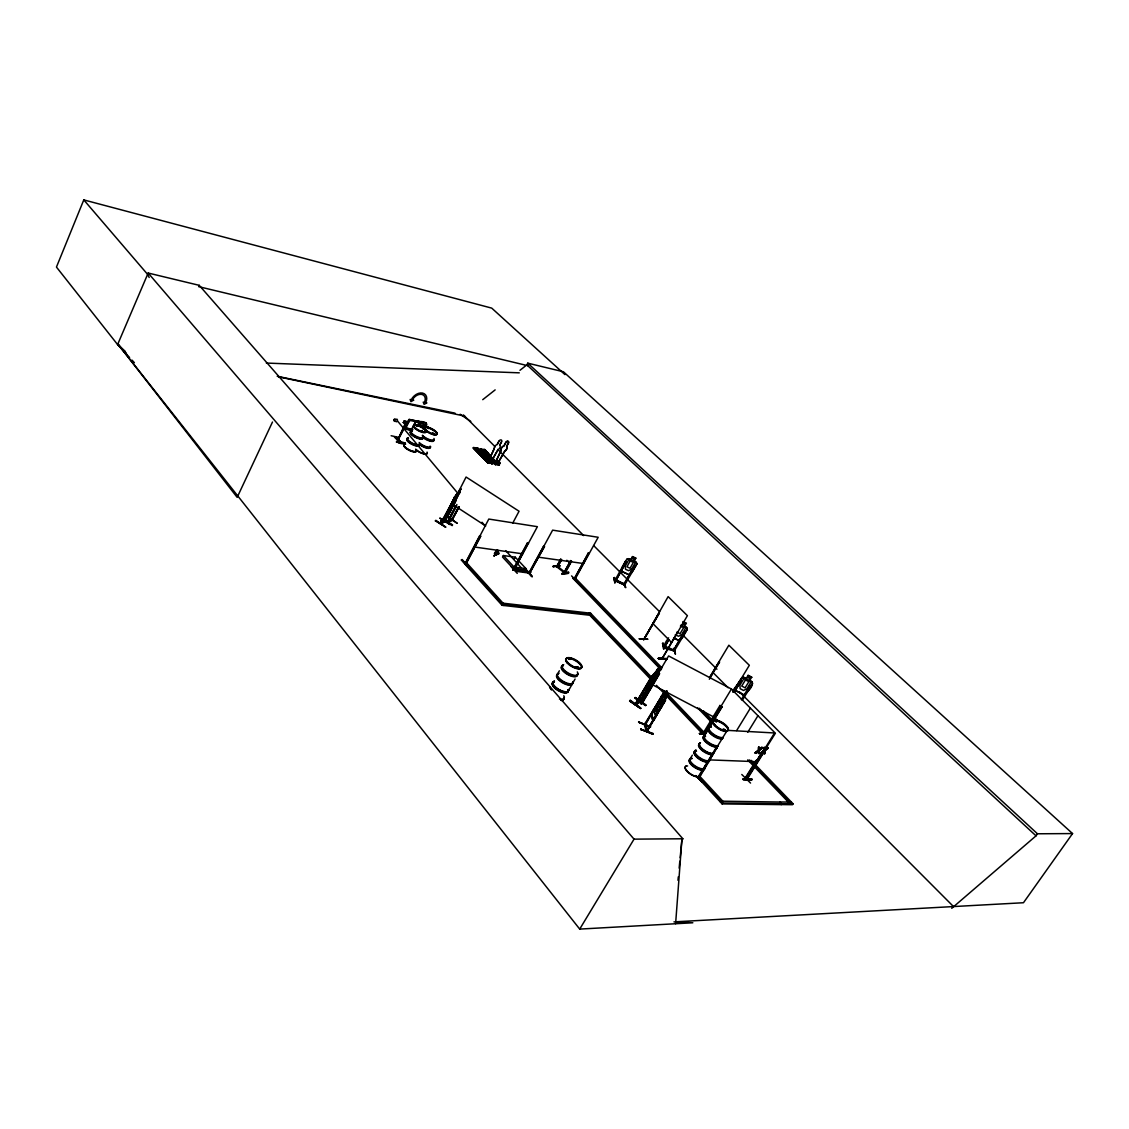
<?xml version="1.0" encoding="UTF-8"?>
<svg xmlns="http://www.w3.org/2000/svg" width="1129" height="1129" viewBox="0 0 1129 1129"><rect width="100%" height="100%" fill="white"/><g stroke="black" fill="none" stroke-linecap="round" stroke-linejoin="round"><path stroke-width="1.5" d="M491.129 459.729C490.649 459.672 491.03 460.717 492.597 460.265L491.214 462.918L492.456 460.138L490.805 460.237L491.256 459.616M497.903 460.957L496.774 463.906L498.101 464.259L499.484 461.634L497.691 461.267L498.355 462.241L497.706 460.914L498.355 462.396L498.82 461.747L497.522 461.041M652.802 734.259L640.736 729.32L652.999 733.398L652.774 734.344M640.849 729.715L641.089 728.741M751.039 685.769L750.051 685.232L741.344 699.67M749.712 680.547L752.069 681.733L752.634 683.624L742.346 700.192M646.917 731.606L644.899 724.762M663.612 702.506L646.494 731.578L663.415 701.871L664.035 702.661L663.415 701.871M646.903 729.814L647.609 730.646L646.903 731.733L665.447 700.502C656.429 713.965 646.155 734.993 661.862 705.272M746.086 678.628L743.616 677.273L741.739 677.894L733.427 692.021M741.739 677.852L743.616 677.273M734.273 692.176L741.217 680.589L734.287 692.006M740.201 680.237L741.203 680.759M675.608 923.734L681.831 840.428L682.847 838.776L199.226 285.327L148.167 273.035L117.599 344.585L129.581 357.512M529.84 572.459L530.574 572.488L529.064 573.334L552.631 530.15L598.187 537.277L574.943 579.375L575 578.104L574.068 579.29L588.336 552.942L589.324 553.281L588.336 552.942M722.024 706.994L719.963 705.498L722.024 706.994L705.258 734.372M498.736 552.956L498.947 553.774L493.867 555.764L498.693 552.857M704.538 737.35C705.667 735.148 704.905 730.604 702.534 733.822L656.415 685.331M624.577 582.677L625.268 587.334M625.466 586.995L625.692 587.701L624.436 582.719M703.889 737.011L704.821 730.957M704.101 737.025L704.764 730.915M677.979 880.281L678.317 876.824M679.15 868.159L679.813 861.229M680.152 857.758L681.831 840.428M704.538 733.201C703.72 731.804 701.546 733.935 704.496 734.386M675.198 653.479L674.112 647.99L675.438 654.213L674.38 648.709M401.232 442.85L394.713 436.979M401.599 442.977L396.138 437.177L401.585 443.005M758.984 749.473L761.496 747.271L762.639 747.779L759.45 750.531L759.083 753.495L758.688 751.124L756.12 753.368L754.991 752.86L758.236 750.065L758.589 747.144L759.746 747.652L759.464 749.952L759.281 747.172M755.456 753.339L758.702 750.545L758.589 747.144M760.65 753.099L764.333 751.378L761.779 753.607L760.65 753.099L763.881 750.319L764.234 747.398L765.406 747.906L765.109 750.192L764.94 747.426M761.115 753.579L764.347 750.785L764.234 747.398M764.728 753.735L764.615 750.305L768.27 748.047L765.081 750.785L764.728 753.735L763.557 753.226L763.867 750.898M489.788 455.82L487.7 454.719M764.023 753.706L764.333 751.378M666.844 691.103L667.578 693.347L665.023 699.317L659.011 707.728L658.334 705.611L659.661 701.617L666.844 691.103L664.544 694.829L664.05 693.333M455.297 501.826C457.372 498.355 444.374 522.219 450.767 510.633M459.969 492.823L460.053 491.778L444.925 521.64L440.973 524.124M561.819 573.588C575.663 571.627 565.192 571.937 562.157 573.984L568.635 573.278L562.171 573.969M412.311 430.403L404.323 428.822L409.644 420.623L408.571 420.115L422.726 423.177L423.149 422.331L409.277 419.565M409.361 420.538L409.898 419.48L409.714 420.595M514.316 568.974C510.745 571.359 516.207 569.185 513.483 568.833M511.169 566.702L517.265 573.391M491.242 459.799C488.561 465.938 492.202 457.626 491.722 461.041M659.491 673.674L642.754 702.125L659.491 673.674L658.433 673.124L641.709 701.518L643.008 702.196M658.433 673.124L659.463 673.858M498.058 461.987L498.637 462.114M658.193 671.6L658.334 670.711M658.306 671.684L658.433 670.584L657.572 671.289M643.431 701.462L642.387 700.29L643.403 700.827M642.203 698.78L641.554 698.442L641.244 704.087L642.203 698.597M641.244 704.087L642.542 698.202M490.917 459.574L491.27 460.434M578.246 582.564L571.57 575.903M498.637 465.106L500.119 463.257L498.27 461.267M622.135 567.689L621.317 571.288L629.206 574.887L632.099 572.276L636.855 563.935L636.29 562.242L634.117 561.282M396.618 441.566C412.522 442.766 402.898 446.082 396.604 441.524L405.184 443.175L405.212 443.937M395.983 421.653C397.86 422.74 397.93 417.801 396.067 419.466M433.846 433.762C435.159 435.413 430.699 432.859 433.155 433.353M742.854 779.264L751.702 778.827L751.773 779.871L743.178 779.673L751.801 779.857M751.477 779.447L742.699 779.222L751.716 778.911M433.578 434.002L433.014 433.324M736.517 686.714L735.515 690.581L744.025 695.055C747.215 691.879 754.059 686.658 751.942 681.817L743.602 677.329M500.119 463.257L498.27 462.086L498.962 461.761M427.849 427.849L428.3 428.611L427.651 427.806M423.22 432.238L422.288 431.024M422.867 432.238L422.712 431.476M423.29 432.054L421.893 431.052L422.796 431.546M417.166 425.577L416.375 425.732M416.474 425.704L417.222 426.325M665.263 700.417L665.235 696.932L667.352 693.347M665.447 700.502L665.461 696.946M492.032 460.731L490.917 460.35M497.974 460.83L498.256 462.184M750.545 783.06L741.781 774.48M404.365 428.724L409.206 419.762M404.591 428.921L404.845 427.778L412.551 429.345M408.585 420.27L409.686 420.567M409.418 420.44L410.039 419.819M657.727 710.085L656.09 714.445L657.558 709.04M447.592 516.884L457.301 523.164M447.606 516.503L457.019 523.334M658.517 657.995L666.83 658.687L658.207 658.475L666.689 659.435L666.816 658.673M658.419 658.659L666.703 659.407L658.207 658.475M666.59 659.209L658.292 658.461M440.014 518.155L449.822 524.562M405.198 428.724L405.636 428.032M450.076 524.364L439.858 518.197M564.952 374.616L491.722 308.118L83.786 199.904L56.45 267.079L117.599 344.585L125.361 351.768L117.599 344.585M451.417 504.24L450.048 507.119L451.402 504.014M651.673 714.53C657.614 701.307 647.961 718.975 653.437 719.949M662.413 700.615L662.723 699.895L662.286 700.587M659.618 710.056L657.29 712.907L655.61 707.558L663.104 693.658L664.247 693.234L664.586 694.631M723.576 730.28L725.284 730.181L723.816 729.701M725.1 729.899L725.227 730.929L723.858 730.491M724.917 730.59L723.463 729.659M724.042 730.251L723.068 729.348L724.465 729.39M635.034 697.934L645.675 705.47M199.226 285.327L198.648 286.639L527.765 365.683M645.901 705.075L635.274 697.468L645.915 705.046M716.266 721.671L715.447 721.516M715.433 721.036L716.576 721.332L716.026 720.881M272.484 422.02L237.175 497.353L118.108 344.345M488.532 460.787L494.065 449.017L488.659 460.9L491.298 461.394L497.917 449.85A3.599 2.456 -45 0 0 499.865 444.967L501.572 441.693A1.806 1.228 -45.2 0 0 501.05 439.915A1.806 1.228 -45.2 0 0 498.933 441.171L497.226 444.459A3.599 2.456 -45 0 0 494.177 449.13M508.445 443.118L508.332 443.005A1.792 1.228 -45.3 0 0 507.81 441.227A1.792 1.228 -45.3 0 0 505.707 442.483L504 445.757A3.585 2.441 -45.1 0 0 500.966 450.415L495.56 462.255L498.185 462.749L504.79 451.247A3.585 2.441 -45.1 0 0 506.738 446.392L508.445 443.118A1.792 1.228 -45.3 0 0 507.937 441.34A1.792 1.228 -45.3 0 0 505.834 442.596L504.113 445.87A3.585 2.441 -45.1 0 0 501.093 450.527L495.56 462.255L498.185 462.749M648.06 683.666C640.411 696.988 663.005 668.368 650.163 684.71M391.128 435.738L399.229 437.502M395.672 437.163L401.402 442.455M403.448 422.655L404.027 421.046L406.144 421.456L405.565 423.065L403.307 422.5L405.565 423.065M405.763 423.897L406.553 424.56L405.128 423.488L406.426 423.474L397.704 440.127L405.494 424.264L406.694 424.306L405.113 423.869M405.424 422.909L406.144 421.456M397.902 439.675L405.099 423.784M406.454 424.067L406.835 422.853L405.128 423.488M405.65 424.321L397.803 440.183L408.98 419.423L423.149 422.331M409.178 419.734L408.811 420.468M409.319 420.68L405.466 429.02M411.746 429.274L415.345 421.921C418.619 421.667 425.548 420.496 426.649 424.25L425.577 426.183L428.343 426.734M411.887 429.218L415.458 422.077M422.952 422.133L422.726 423.177M423.121 429.034L424.56 426.155L419.367 425.125M428.258 426.889L425.492 426.339L426.579 424.194L426.056 422.994M435.314 521.019L435.836 520.314L445.659 527.13L435.582 520.751M473.263 448.001L488.067 463.102L473.164 447.959L477.779 448.1C483.889 452.856 467.985 446.745 479.26 449.624M491.778 463.751L476.339 448.552L477.779 448.1M445.546 518.775L440.691 520.935L441.425 520.737M454.437 496.873L455.156 496.873L440.381 523.856L444.854 521.146M454.804 496.647L441.298 523.884M441.227 523.884L441.481 523.136M446.689 514.725L443.711 520.413L444.812 520.892M490.593 456.229L484.454 449.779L480.065 449.342L484.637 449.483C490.734 454.211 474.928 448.157 486.133 451.007M444.233 519.213L443.725 520.187M480.262 450.64L476.142 450.189L480.262 450.64C486.387 455.382 470.468 449.3 481.758 452.15M445.052 519.933L441.608 523.122M459.08 492.413L460.914 488.942L444.501 521.838L450.372 509.659M457.711 493.429L458.6 493.994L444.417 521.33M675.791 921.772L1023.467 902.734L1072.55 833.569L563.413 371.766L527.765 363.157L526.876 364.865L1036.027 835.841L951.747 908.309M448.58 521.245L447.197 522.148L452.164 519.834M498.665 465.092L483.212 449.963L484.637 449.483M455.777 505.764L447.282 522.106M456.892 504.508L447.578 522.402L455.439 507.076M483.085 453.505C483.367 454.959 481.123 453.957 480.94 453.096C489.93 455.453 471.442 451.431 483.085 453.505C489.238 458.275 473.291 452.179 484.581 455.029M456.553 505.806L448.1 522.275M458.445 506.935L451.812 520.525L459.207 506.977M451.854 520.032L458.868 506.752M486.966 452.32L483.043 451.572L485.653 452.066M451.515 520.286L458.783 507.161M452.447 519.128L452.334 520.398L447.62 522.374M488.617 453.533L484.539 453.096L488.617 453.533L487.121 452.009M452.052 525.535L452.574 524.914L442.808 518.564L442.258 519.227L452.32 525.352M489.958 454.874L485.865 454.451L489.958 454.874L491.298 456.709M486.952 461.196L487.77 459.63L489.591 461.225L488.928 462.481L492.286 463.116L493.246 461.916L491.708 463.779M488.067 459.686L487.418 460.942L490.762 461.563L492.47 463.92M493.853 462.551L494.671 460.985L494.319 462.297L497.649 462.918L499.159 464.456L499.822 463.2M496.195 462.523L494.897 464.414L480.065 449.37L494.897 464.428M498.058 462.636L504.677 451.134A3.585 2.441 -45.1 0 0 506.625 446.265L508.332 443.005M492.244 592.612L503.887 605.497L504.367 604.636L467.096 563.371L465.275 563.131L502.532 604.424L590.171 614.402L589.705 615.234L502.052 605.299L464.823 563.992L479.613 535.809L480.672 536.176L466.037 563.907M464.908 563.484C467.674 563.526 463.85 564.571 465.896 562.778L466.573 562.905M465.077 563.47L466.333 562.567M464.823 563.992L466.644 564.232L467.096 563.371M497.353 549.879C489.831 557.246 499.554 552.123 495.476 552.942M495.349 553.944L495.659 553.083M498.101 550.543L495.956 554.607L498.256 550.458M512.651 523.263L519.058 511.239L466.079 477.031L448.114 512.227L451.431 508.403M514.965 568.804L525.168 570.159L525.987 568.635L515.233 557.176L503.351 555.524L502.532 557.049L513.258 568.579M514.415 558.686L515.233 557.176M503.351 555.524L514.09 567.04L512.806 569.82L513.794 569.947M527.441 542.866L528.457 543.218L527.441 542.866L512.919 569.778M527.666 543.105L513.088 570.103L513.893 570.244L537.39 526.678L488.801 519.058L465.36 563.78M513.921 570.173L528.231 542.978M514.782 569.99L515.233 569.157L527.017 570.724L528.259 572.05L527.808 572.883L516.024 571.33L514.782 569.99L519.834 570.667M516.024 571.33L516.475 570.498L528.259 572.05M502.052 605.299L502.532 604.424M525.239 569.736L526.029 569.242L532.196 576.651L525.747 569.651M527.017 570.724L526.566 571.556L527.808 572.883M530.574 572.488C530.559 574.449 527.638 572.855 529.515 572.107M544.263 546.45L529.755 573.179L528.838 573.066L543.472 546.337L544.488 546.69L529.289 573.391M552.914 566.448L560.111 565.728L552.871 566.504L553.577 566.306M556.47 566.603L556.992 565.629L558.149 566.335M560.676 559.151L556.583 566.73L557.19 567.195M556.752 566.575L560.901 559.123M561.438 559.744L557.401 567.322L556.978 565.657M557.317 567.252L561.663 559.73M563.879 572.572C563.992 569.962 566.899 573.772 564.401 571.627M564.726 573.236L563.992 572.699L570.611 560.591M570.822 560.577L564.034 572.699M565.417 572.191L564.571 573.165L571.359 561.198M571.584 561.184L565.036 573.278L556.569 566.673M568.452 572.431L561.692 573.617M661.029 669.836L573.123 578.514L573.574 577.695L575.197 577.907L661.933 667.86M574.717 579.135L574.012 579.248L588.562 553.168M573.814 578.965L574.633 579.135L589.084 553.041M588.392 613.851L588.858 613.019L650.84 678.092M588.449 613.866L588.915 613.033M654.947 680.787L590.594 613.216L590.128 614.049L601.051 625.522M557.359 674.295L559.349 670.795M614.882 582.776L614.515 577.54L613.682 577.808L614.882 582.776L614.444 577.554M615.686 580.856L626.299 561.805L625.367 561.381L614.797 580.645L615.093 579.403M622.023 567.704L626.75 559.264L628.458 558.813M626.299 561.805L615.644 581.026M632.579 556.71L630.815 559.899L628.543 560.167L625.24 566.01L625.508 569.284L628.655 570.709L631.746 568.988L635.048 563.159L633.948 561.339L635.712 558.163M633.948 561.339L635.895 558.107L632.522 556.555L630.758 559.744L628.458 558.643L626.75 559.321M634.484 565.558L623.772 584.723L634.484 565.558L635.429 566.137L634.512 565.714M624.774 584.991L625.283 584.074M636.855 563.935L624.591 585.104L614.783 580.616M568.466 690.694L572.29 683.962M573.066 682.551L575.07 679.051M639.353 638.859L647.933 639.268L639.141 638.774M659.336 613.245L658.715 612.892L659.336 613.245L643.699 639.748L668.128 596.62L687.406 615.672L662.13 658.814M659.011 612.934L643.657 639.762L659.04 613.216M663.076 643.53L664.05 649.076L662.963 643.558M629.672 700.968L640.58 708.462L630.236 700.305L629.601 701.053L640.623 708.405M663.386 643.149L662.469 643.431M668.608 637.843C661.919 646.663 665.588 646.705 664.162 645.562M664.586 646.748L665.179 645.816M668.749 639.706L664.713 647.03M664.656 646.959L668.791 639.889M640.298 701.561L634.992 704.538L636.234 703.833M677.767 631.774L662.13 658.489M635.091 704.482L651.743 676.073L652.576 676.088L651.743 676.073M652.195 675.834L635.034 704.44M653.522 674.267L635.401 704.849L653.55 674.281L659.449 667.634L639.494 702.026L658.39 671.6M639.494 702.026L640.651 700.686M657.261 671.303L659.449 667.634M654.848 676.412L639.494 701.885M675.283 634.78L678.585 636.276L681.888 634.484L685.458 628.401L684.315 626.51L686.404 623.123L682.876 621.571M684.809 630.871L673.265 650.883L684.809 630.871L685.783 631.323M663.796 646.607L663.683 646.522C665.56 650.925 677.202 649.542 674.112 651.25L687.363 629.206L686.785 627.428L684.301 626.44M673.576 638.068L679.122 640.637L682.241 637.956L687.349 629.149M638.548 721.897L650.502 726.921L638.704 722.123M638.661 722.278L650.502 726.921M663.104 693.658L644.546 725.255L644.998 723.477L645.703 724.423M645.407 723.647L645.026 725.467L661.848 695.916L644.363 724.649L646.465 731.493L663.824 702.04M653.663 710.324L657.657 703.536M659.9 703.057L655.963 709.718L656.669 711.863M659.421 709.012L654.989 714.713L654.284 712.568L655.582 708.575L659.505 701.913L660.606 701.871L660.14 700.206L659.265 700.714M709.562 677.456L728.868 645.209L749.331 665.291L733.144 691.992M709.859 677.471L719.3 661.693L709.337 679.249M709.915 677.795L719.653 662.031M126.462 353.405L117.839 344.02L579.713 929.096L634.032 839.143L682.847 838.776M699.415 733.511L700.121 733.413M702.859 733.667L719.963 705.498M703.931 733.963L704.778 733.13M704.143 734.344L731.423 689.029L668.594 655.935L641.837 701.575M721.304 706.26L704.327 734.287L702.972 733.723M690.299 758.533L692.345 755.188M703.946 734.273L705.018 733.285L704.708 735.05L721.727 706.98M732.806 691.654C732.354 689.565 741.061 681.394 738.93 681.521M733.088 691.668L739.213 681.549M453.251 505.227C458.727 495.546 453.138 507.006 450.048 507.119M699.19 776.667C698.301 774.96 701.165 778.474 697.962 777.274L715.955 748.047L716.774 748.075L699.288 777.726L698.272 777.641L727.231 730.35L774.55 732.975L745.959 779.024L744.9 778.53M714.05 752.535L698.258 778.064L722.094 803.904L781.24 804.638L781.748 803.693L780.097 801.971L791.443 802.126L790.879 803.029M698.075 777.331L699.486 776.258M695.859 775.581L701.857 781.847L697.129 776.766M701.758 781.917L702.577 781.339M736.63 730.576L750.39 708.109M747.779 732.241L757.954 715.715M720.443 802.126L721.036 801.181L780.153 802.042M722.25 802.126L722.828 801.209L700.587 777.204L698.809 777.161L722.659 802.987L793.094 803.834L792.53 804.709L781.183 804.568M722.094 803.904L722.659 802.987M744.801 778.615L756.317 760.254M761.581 753.057L745.253 778.996L763.387 750.164M640.425 702.111L635.458 704.821M745.309 778.968L746.41 777.599M761.045 754.299L746.396 778.46M764.037 749.981L764.799 750.757L747.158 779.222M445.701 527.003L435.526 520.836M404.69 427.905L412.734 429.542M635.683 703.452L636.008 703.819M456.074 499.413L452.757 503.209L457.937 493.218M1036.027 835.841L1037.466 833.781L1072.55 833.569M629.94 700.77L640.566 708.532M640.849 708.01L630.222 700.319M578.26 667.775L577.554 666.872M576.99 666.731C573.969 666.731 579.459 670.019 578.246 667.451M576.651 666.717L576.524 667.451M451.332 504.197L455.495 500.867M457.951 493.133L455.975 495.109L440.874 524.096L455.862 495.038L460.166 491.849M569.115 659.04C571.556 660.155 568.141 658.362 569.835 658.969M569.51 659.35L569.284 659.181M653.663 678.67L649.697 682.749L657.84 668.509M498.101 461.62L497.55 461.084L498.171 462.015M451.826 519.608L448.213 520.991M644.913 723.506L645.238 724.254M650.544 726.766L638.689 722.108M394.317 436.838L399.722 442.61M461.747 560.012L468.225 567.125L461.846 559.942M745.577 777.542L746.706 777.613M571.119 560.732L569.439 562.454L566.829 560.28M759.464 749.952L762.639 747.779M764.629 749.727L767.805 747.567M765.109 750.192L768.27 748.047M754.991 752.86L758.222 750.644M447.79 521.189L448.467 521.471M682.241 637.956L679.122 640.637M656.937 708.617L655.187 711.157M758.97 750.051L762.174 747.299M441.185 521.132L446.265 518.592M445.997 519.03L441.227 521.288M482.732 399.68L495.151 389.886M519.975 370.298L525.493 365.951M559.786 566.123L553.266 566.716M614.204 577.949L614.882 582.606M663.457 648.794L662.568 643.375M700.107 733.398L705.3 733.652M699.768 733.822L704.976 734.033M433.719 434.34L433.197 433.861M433.451 434.213L433.748 433.677M432.732 433.268L432.83 434.002M432.224 433.465L433.197 433.592M428.201 428.159L427.82 428.357M422.867 431.758L421.371 431.165L422.204 431.871M488.024 463.116L489.28 461.168L476.339 448.552M488.349 462.932L492.427 463.483M495.49 464.527L499.357 465.261M495.659 464.555L480.714 448.735M480.686 449.455L496.153 464.245M483.212 449.935L496.492 462.58L495.843 463.836L499.159 464.456M473.658 447.663L489.351 463.327L473.658 447.663L477.609 448.425L488.716 459.715M474.349 447.973L473.531 447.832L488.603 463.172M477.186 448.749L488.843 460.124L477.595 448.411M448.622 514.104L445.405 516.136L452.348 502.73M452.419 502.899L456.455 498.129L455.1 499.004M455.608 500.937L454.62 502.222M453.957 502.631L449.483 509.574L450.753 508.812L458.614 493.599L457.358 494.333M454.352 500.472L455.735 498.877L454.931 499.357M454.14 500.556L455.396 499.808M645.548 705.639L634.935 698.061M459.828 490.946L459.023 491.411L460.406 489.831M460.053 491.778L459.291 492.357M459.658 489.873L461.027 489.012L459.672 489.788M639.931 701.292L636.403 703.79M652.858 679.108L651.334 679.954L655.187 673.378L656.768 672.602M654.735 672.828L658.63 670.725L649.231 685.458M657.939 668.678L659.449 667.86M658.828 668.594L657.177 670.301L658.151 669.765M715.687 721.332L716.605 721.798M658.602 670.711L639.974 702.28M495.137 554.057L496.21 554.551M663.104 693.77L664.247 693.234M574.449 578.062L575.24 578.189M659.124 700.784L660.14 700.206M577.836 668.142L576.877 667.818M576.397 666.731L576.778 667.592M576.51 666.971L577.709 667.281M576.524 667.168L577.328 667.31M569.214 659.068L570.103 659.251M417.123 424.687L420.143 423.573L425.351 424.603L425.492 426.339M421.202 427.044L425.068 424.927L420.891 426.254L418.732 423.53L418.182 424.589M495.433 464.541L480.545 449.046M483.565 449.808L494.954 461.324M445.066 520.398L445.052 520.836M673.886 649.711L674.747 650.135M625.254 584.243L624.154 583.552L625.311 584.229M615.178 579.459L616.222 580.094L615.305 579.699M614.656 580.377L624.662 584.935M557.994 566.631L564.486 571.853M723.195 729.278L724.86 729.941M725.072 730.251L724.663 729.503M579.713 929.096L692.839 922.774L673.957 921.871M575.324 578.443L574.774 578.401M703.988 734.273L705.117 735.12A8.82 3.359 31.8 0 0 707.417 741.499A8.82 3.359 31.8 0 0 718.086 745.676M514.528 569.256L513.808 569.185M266.345 363.058L519.284 372.838M717.07 748.386L715.955 748.047M764.799 750.757L763.74 749.966M709.195 759.888L756.698 761.68M699.345 733.54L704.595 733.751M699.782 733.991L704.242 734.203M704.736 733.046L703.057 732.961L661.777 689.579M702.534 733.822L704.214 733.921M514.09 567.04L525.987 568.635M662.215 657.741L662.667 657.487M644.222 638.492L644.349 638.534M489.69 455.65L487.813 454.564M523.602 606.456L527.102 606.866M534.102 607.656L537.616 608.065M553.365 609.858L556.865 610.253M583.128 613.259L586.643 613.654M433.917 434.552L432.986 434.256M503.068 603.196L590.594 613.216M530.447 572.53L529.656 572.403M574.83 579.417L574.096 579.262M461.324 560.026L462.142 559.518L468.535 566.546M573.123 578.514L574.746 578.725M474.081 546.958L522.741 553.831M537.983 557.119L583.622 563.554M544.488 546.69L543.472 546.337M577.526 668.114L578.443 668.1L577.738 667.027M405.015 443.626L396.335 442.046L405.015 443.528M491.454 456.398L487.361 455.975L489.986 456.469M404.986 428.117L405.438 427.891M404.323 428.822L412.113 430.205M406.299 421.611L404.027 421.046M426.621 427.129L427.538 427.312M418.69 421.569L426.127 423.05M277.212 376.282L454.987 413.158M278.807 376.888L464.654 416.093M577.187 667.027L577.554 666.914M664.318 645.407L663.542 646.282L674.055 650.981M746.89 777.316L747.835 778.248L747.102 777.5M661.439 707.53L662.074 705.569M640.835 729.221L652.745 733.878L640.736 729.32M655.61 707.558L657.445 703.24M662.046 696.537L661.425 695.746M674.676 650.318L673.731 649.867M676.807 632.184L680.124 633.679L683.68 627.597L680.378 626.087M673.674 637.97L679.093 640.425M681.013 625L686.686 627.583M621.444 571.175L629.178 574.746M616.053 580.193L624.027 583.975L616.095 579.883M628.444 558.77L636.192 562.369L636.728 563.921M626.313 561.96L625.367 561.381M724.183 730.463L725.382 730.421M704.454 734.372L705.004 734.951M673.928 649.979L665.164 646.324M643.361 701.067L642.345 700.53M748.146 675.452L751.533 677.287M735.685 690.468L743.997 694.899M651.885 684.442L714.318 717.282L717.804 720.895M465.952 563.611L480.672 536.176M698.978 776.625L699.839 776.597M433.465 433.494L434.115 434.27M443.979 520.3L444.064 519.284L445.136 519.777M453.548 505.016L485.653 525.931M442.497 519.072L452.292 525.479M495.052 553.972L495.956 554.565L496.548 553.422M460.152 414.244L470.779 421.427M495.659 464.569L480.418 449.215M527.765 363.157L1037.466 833.781M576.467 667.338L577.836 667.691M501.572 441.693L499.865 444.967M498.933 441.171L497.226 444.459M463.412 414.922L495.292 446.901M497.79 449.398L583.707 535.583M593.656 545.575L659.646 611.777M683.313 635.514L716.929 669.229M739.34 691.724L953.497 906.559M497.917 449.85L491.298 461.394M731.423 689.029L775.383 733.257L746.608 779.123L747.68 778.093M712.695 672.221L728.092 687.73M498.143 461.267L496.774 463.906M493.119 458.557L495.532 461.253M497.79 463.285L499.3 464.823M490.776 456.455L484.454 449.779M492.992 458.727L495.716 461.465M652.675 623.349L671.656 642.599M476.847 448.665L488.053 459.997M473.827 447.352L488.928 462.481M759.083 753.495L758.392 753.466M703.48 710.931L712.032 719.808M751.124 760.339L793.094 803.834M573.574 577.695L661.523 668.989M699.401 708.292L711.609 720.979M749.36 759.944L789.792 802.126M697.666 707.883L711.087 721.84M747.723 759.888L788.014 801.745M405.875 422.669L405.734 424.123M418.661 421.399L415.345 421.921M664.671 690.976L703.522 731.775M609.547 634.456L621.684 647.199M633.821 659.957L647.171 673.985M679.94 708.405L687.222 716.068M692.077 721.163L694.504 723.717M589.663 615.136L653.987 682.777M525.648 569.708L532.196 576.651M525.324 569.665L531.787 576.524M520.991 567.534L505.721 550.642M515.233 569.157L516.475 570.498M697.468 776.78L702.266 781.931M131.98 360.095L134.379 362.677M701.208 779.377L708.222 786.955M461.394 559.956L467.787 566.984M466.644 564.232L468.972 566.814M473.63 571.98L477.115 575.846M485.258 584.864L487.587 587.447M148.167 273.035L634.032 839.143M83.786 199.904L147.589 274.361L149.183 277.494M397.38 420.849L458.318 493.853M482.027 522.247L485.414 526.297M551.474 689.706L549.541 686.912L551.333 689.748M662.949 700.643L662.483 699.274L662.243 701.829M666.703 691.047L667.493 693.389M667.013 693.615L666.562 692.275L666.308 694.815M664.106 693.178L665.884 698.569M651.758 714.459L653.564 720.006M645.463 724.719L647.524 730.689L645.054 724.55M572.29 682.932A8.919 3.528 29.7 0 1 563.357 683.285A8.919 3.528 29.7 0 1 557.105 674.959M572.671 682.481A9.032 3.57 29.7 0 1 562.595 682.269A9.032 3.57 29.7 0 1 558.347 673.985M568.48 689.678A8.919 3.57 29.8 0 1 558.516 689.509A8.919 3.57 29.8 0 1 554.353 681.281M568.55 689.466A8.877 3.542 29.8 0 1 558.629 689.297A8.877 3.542 29.8 0 1 554.48 681.097M568.268 689.988A8.877 3.556 29.8 0 1 558.333 689.819A8.877 3.556 29.8 0 1 554.198 681.62A8.919 3.57 29.8 0 0 558.347 689.791A8.919 3.57 29.8 0 0 568.31 689.946M577.441 674.084A9.06 3.528 29.7 0 1 567.379 673.815A9.06 3.528 29.7 0 1 563.089 665.574M573.08 681.521A8.919 3.514 29.7 0 1 563.145 681.309A8.919 3.514 29.7 0 1 558.954 673.138M577.06 674.521A8.933 3.486 29.7 0 1 567.125 674.267A8.933 3.486 29.7 0 1 562.891 666.138M572.911 682.057A9.032 3.57 29.7 0 1 562.835 681.831A9.032 3.57 29.7 0 1 558.587 673.547M577.681 673.646A9.06 3.528 29.7 0 1 567.619 673.378A9.06 3.528 29.7 0 1 563.329 665.136M577.314 671.882A8.933 3.486 29.7 0 1 574.266 675.283A8.933 3.486 29.7 0 1 564.119 669.949A8.933 3.486 29.7 0 1 563.696 664.713M567.859 690.708A8.877 3.556 29.8 0 1 558.94 691.117A8.877 3.556 29.8 0 1 552.73 682.763M568.113 690.299A8.919 3.57 29.8 0 1 560.21 691.216A8.919 3.57 29.8 0 1 552.391 683.087M552.942 682.325A8.919 3.57 29.8 0 1 554 681.916M568.268 690.031A8.919 3.57 29.8 0 1 558.305 689.861A8.919 3.57 29.8 0 1 554.156 681.634M563.78 695.746A8.891 3.585 29.8 0 1 559.448 699.034M563.512 698.399A8.877 3.599 29.8 0 1 561.917 700.657M563.893 697.962A9.004 3.641 29.8 0 1 560.788 700.319M564.133 697.524A9.004 3.641 29.8 0 1 561.028 699.895M430.149 446.167A7.07 2.272 26.8 0 1 427.524 447.888A7.07 2.272 26.8 0 1 419.762 444.205M427.242 453.096A6.972 2.272 26.8 0 1 422.853 453.689A6.972 2.272 26.8 0 1 415.627 449.455M429.853 446.534A6.972 2.244 26.8 0 1 427.27 448.255A6.972 2.244 26.8 0 1 419.621 444.614M427.058 452.094A6.972 2.272 26.8 0 1 423.742 453.66A6.972 2.272 26.8 0 1 415.74 449.215M433.959 440.014A7.07 2.244 26.9 0 1 430.318 440.776A7.07 2.244 26.9 0 1 423.276 437.248M419.141 442.483A6.972 2.244 26.8 0 0 425.577 446.421A6.972 2.244 26.8 0 0 430.615 446.731A7.07 2.272 26.8 0 1 426.974 447.38A7.07 2.272 26.8 0 1 419.946 443.852M433.367 439.618A6.986 2.216 26.9 0 1 430.798 441.298A6.986 2.216 26.9 0 1 423.121 437.643M434.143 439.661A7.07 2.244 26.9 0 1 429.712 440.197A7.07 2.244 26.9 0 1 422.373 435.907M433.945 438.447A6.986 2.216 26.9 0 1 430.657 439.957A6.986 2.216 26.9 0 1 422.655 435.512M419.071 444.318A7.014 2.272 26.7 0 1 413.285 445.038A7.014 2.272 26.7 0 1 406.835 439.153M419.353 443.951A7.099 2.3 26.7 0 1 416.192 445.574A7.099 2.3 26.7 0 1 408.119 441.312A7.099 2.3 26.7 0 1 408.5 438.221M416.149 450.146A7.014 2.286 26.7 0 1 409.517 450.527A7.014 2.286 26.7 0 1 404.492 444.614M416.319 449.737A6.986 2.286 26.7 0 1 413.2 451.374A6.986 2.286 26.7 0 1 405.255 447.183A6.986 2.286 26.7 0 1 405.664 444.12M416.276 449.906A7.014 2.286 26.7 0 1 409.644 450.273A7.014 2.286 26.7 0 1 404.605 444.374M422.867 436.979A7.113 2.272 26.7 0 1 419.706 438.574A7.113 2.272 26.7 0 1 411.619 434.312A7.113 2.272 26.7 0 1 412 431.25M419.649 443.161A7.014 2.258 26.7 0 1 413.045 443.499A7.014 2.258 26.7 0 1 407.992 437.629M422.571 437.36A7.014 2.244 26.7 0 1 419.466 438.941A7.014 2.244 26.7 0 1 411.492 434.721A7.014 2.244 26.7 0 1 411.859 431.701M419.536 443.584A7.099 2.3 26.7 0 1 412.833 443.937A7.099 2.3 26.7 0 1 407.724 437.981M423.036 436.627A7.113 2.272 26.7 0 1 416.347 436.923A7.113 2.272 26.7 0 1 411.21 430.996M422.458 435.3A7.014 2.23 26.7 0 1 420.99 437.939A7.014 2.23 26.7 0 1 412.424 433.875A7.014 2.23 26.7 0 1 412.452 430.53M717.254 747.045A8.82 3.359 31.8 0 1 705.78 742.162A8.82 3.359 31.8 0 1 705.597 736.263M717.635 746.65A8.947 3.401 31.8 0 1 706.825 742.402A8.947 3.401 31.8 0 1 704.482 735.826M713.119 753.847A8.82 3.401 31.8 0 1 702.436 749.684A8.82 3.401 31.8 0 1 700.121 743.235A8.82 3.401 31.8 0 0 702.436 749.684A8.82 3.401 31.8 0 0 713.076 753.932M713.373 753.368A8.792 3.387 31.8 0 1 702.732 749.219A8.792 3.387 31.8 0 1 700.474 742.713M726.808 731.352A8.834 3.288 31.7 0 1 713.796 724.818A8.834 3.288 31.7 0 1 719.229 721.798A8.834 3.288 31.7 0 1 727.655 730.886M713.274 753.579A8.82 3.401 31.8 0 1 702.605 749.416A8.82 3.401 31.8 0 1 700.333 742.882M722.616 738.493A8.961 3.373 31.7 0 1 711.778 734.231A8.961 3.373 31.7 0 1 709.421 727.697M722.235 738.902A8.834 3.316 31.7 0 1 711.552 734.697A8.834 3.316 31.7 0 1 709.224 728.247M717.889 746.227A8.947 3.401 31.8 0 1 707.079 741.979A8.947 3.401 31.8 0 1 704.736 735.416M722.87 738.084A8.961 3.359 31.7 0 1 711.214 733.102A8.961 3.359 31.7 0 1 710.988 727.175M723.068 737.533A8.849 3.316 31.7 0 1 711.58 732.608A8.849 3.316 31.7 0 1 711.341 726.78M704.256 767.635A8.778 3.458 31.9 0 1 695.323 767.932A8.778 3.458 31.9 0 1 690.355 759.38M704.637 767.212A8.891 3.514 31.9 0 1 699.938 769.442A8.891 3.514 31.9 0 1 690.426 763.105A8.891 3.514 31.9 0 1 691.879 758.716M700.319 775.468A8.778 3.5 32 0 1 689.325 773.407A8.778 3.5 32 0 1 687.589 765.956M700.488 775.2A8.778 3.5 32 0 1 690.412 773.802A8.778 3.5 32 0 1 686.432 765.829M712.639 754.581A8.792 3.387 31.8 0 1 701.998 750.418A8.792 3.387 31.8 0 1 699.74 743.912M712.907 754.2A8.82 3.401 31.8 0 1 703.113 750.714A8.82 3.401 31.8 0 1 699.091 743.983M709.548 759.182A8.919 3.472 31.9 0 1 700.516 759.422A8.919 3.472 31.9 0 1 695.422 750.799M705.075 766.295A8.778 3.458 31.9 0 1 696.156 766.577A8.778 3.458 31.9 0 1 691.174 758.039M709.322 760.706A8.792 3.429 31.9 0 1 698.343 758.589A8.792 3.429 31.9 0 1 696.537 751.222M704.891 766.803A8.905 3.5 31.9 0 1 700.192 769.018A8.905 3.5 31.9 0 1 690.68 762.696A8.905 3.5 31.9 0 1 692.119 758.293M709.802 758.759A8.919 3.472 31.9 0 1 708.73 761.228M707.417 761.355A8.919 3.472 31.9 0 1 697.115 756.303A8.919 3.472 31.9 0 1 695.676 750.39M710.141 759.351A8.792 3.415 31.9 0 1 708.927 760.678M707.629 760.819A8.792 3.415 31.9 0 1 697.482 755.823A8.792 3.415 31.9 0 1 696.043 749.995M393.767 420.073C395.178 424.589 396.152 415.627 393.767 420.073M751.731 677.188L749.529 680.589L750.672 682.65L746.932 688.789L743.517 690.468L740.13 688.676L739.918 685.091L743.658 678.952L746.142 678.811L748.09 675.283L751.716 677.245M494.008 555.666L498.538 553.323L493.867 555.764M482.93 454.352L480.813 453.336L482.93 454.352M450.245 510.28L454.606 502.405L451.882 506.131C456.074 495.871 443.132 521.161 451.134 507.598L450.245 510.28M630.222 560.944L626.92 566.786L630.067 568.226L633.355 562.383L630.222 560.944M632.847 557.543L632.254 558.587L634.272 559.518L634.865 558.474L632.847 557.543M683.2 622.545L682.565 623.631L684.682 624.605L685.331 623.518L683.2 622.545M663.965 696.071L660.028 702.76L660.705 704.877L664.656 698.188L663.965 696.071M745.465 679.912L741.739 686.051L745.112 687.829L748.852 681.69L745.465 679.912M748.414 676.37L747.751 677.471L749.924 678.628L750.587 677.527L748.414 676.37M458.473 494.516L458.473 494.516M413.595 400.16L410.928 401.67L410.123 399.44L411.309 399.68A9.455 6.76 -44.6 0 1 422.542 393.075A9.455 6.76 -44.6 0 1 425.689 402.63L426.875 402.884L424.109 404.365L423.22 402.122L424.391 402.376A7.903 5.645 -44.6 0 0 421.766 394.388A7.903 5.645 -44.6 0 0 412.395 399.906L413.595 400.16M567.689 662.413A8.961 3.458 29.7 0 0 581.364 667.818A8.961 3.458 29.7 0 0 572.883 658.588A8.961 3.458 29.7 0 0 567.689 662.413M567.308 663.118A8.933 3.443 29.7 0 0 580.941 668.509A8.933 3.443 29.7 0 0 572.488 659.294A8.933 3.443 29.7 0 0 567.308 663.118M567.534 662.695A8.961 3.458 29.7 0 0 581.209 668.1A8.961 3.458 29.7 0 0 572.713 658.856A8.961 3.458 29.7 0 0 567.534 662.695M426.677 430.657A7 2.202 26.9 0 0 437.078 433.988A7 2.202 26.9 0 0 428.921 427.538A7 2.202 26.9 0 0 426.677 430.657M426.395 431.236A6.972 2.187 26.9 0 0 436.768 434.552A6.972 2.187 26.9 0 0 428.639 428.117A6.972 2.187 26.9 0 0 426.395 431.236M426.564 430.869A7 2.202 26.9 0 0 436.979 434.185A7 2.202 26.9 0 0 428.822 427.736A7 2.202 26.9 0 0 426.564 430.869M415.782 428.343A7.042 2.216 26.8 0 0 426.282 431.687A7.042 2.216 26.8 0 0 418.097 425.224A7.042 2.216 26.8 0 0 415.782 428.343M415.5 428.921A7.014 2.216 26.8 0 0 425.958 432.266A7.014 2.216 26.8 0 0 417.815 425.802A7.014 2.216 26.8 0 0 415.5 428.921M415.67 428.554A7.042 2.216 26.8 0 0 426.169 431.899A7.042 2.216 26.8 0 0 417.998 425.421A7.042 2.216 26.8 0 0 415.67 428.554M715.01 725.072A8.877 3.288 31.7 0 0 728.092 730.237A8.877 3.288 31.7 0 0 718.975 720.824A8.877 3.288 31.7 0 0 715.01 725.072M714.855 725.34A8.877 3.288 31.7 0 0 727.937 730.505A8.877 3.288 31.7 0 0 718.806 721.106A8.877 3.288 31.7 0 0 714.855 725.34"/></g></svg>
